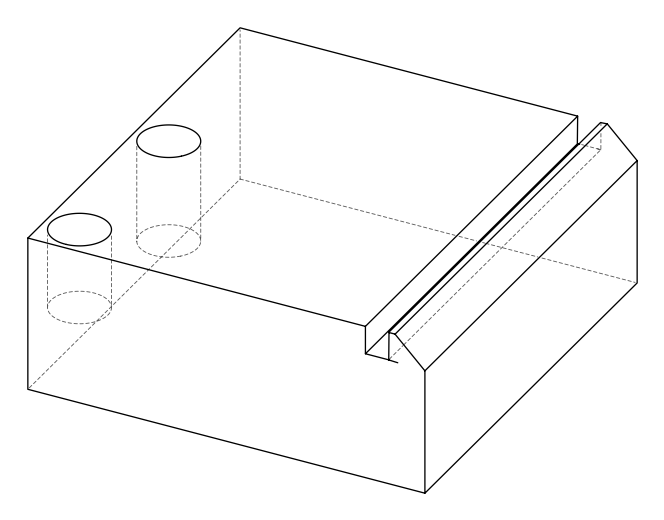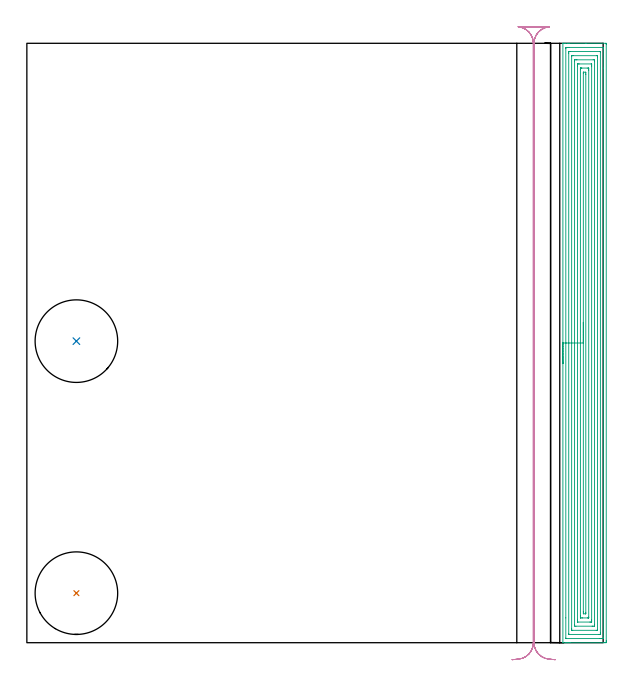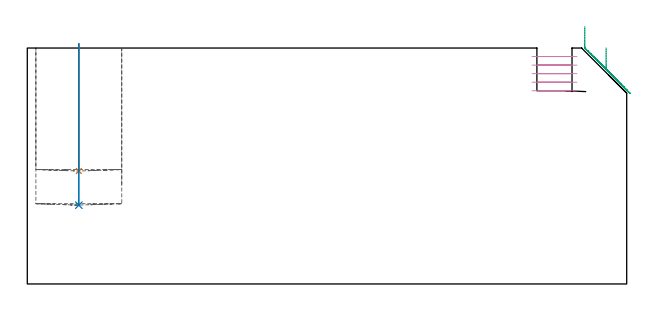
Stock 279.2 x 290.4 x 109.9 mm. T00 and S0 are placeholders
(PLAN: 4 operations, 2 tool changes, 26 min)
(1 INDEXABLE_INSERT_DRILL_BLIND_HOLE_FROM_SOLID | STEP1POCKET | NXT0302_035 | 0.24 min | 71393 mm3)
(2 INDEXABLE_INSERT_DRILL_BLIND_HOLE_FROM_SOLID_1 | STEP1POCKET_1 | NXT0302_035 | 0.3 min | 91367 mm3)
(3 AREA_MILL | FG_CHAMFER_SURFACE | UGT0205_001 | 18.87 min | 64032 mm3)
(4 MILL_RECTANGULAR_SLOT | SLOT_RECTANGULAR | UGT0201_010 | Follow Part, ap 4, ae 75% | 6.57 min | 94208 mm3)
(TOOL NXT0302_035 | Index. Insert Drill 40mm [880-D4000L40-05] | D40 PA176 FL200 Z2)
(TOOL UGT0205_001 | Chamfer Mill 20 x 3 x 45 deg. | D20 FL50 Z2)
(TOOL UGT0201_010 | End Mill 16 mm | D16 FL22 Z2)
(OP 1 INDEXABLE_INSERT_DRILL_BLIND_HOLE_FROM_SOLID)
G17 G21 G94 G90
T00 M6
G54
G17 G0 G90 X24. Y24. S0 M3
G43 Z119.9 H1
G94 G81 G98 Z52.6 F250. R111.9
G80
M5
M2
(OP 2 INDEXABLE_INSERT_DRILL_BLIND_HOLE_FROM_SOLID_1)
G17 G21 G94 G90
T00 M6
G54
G17 G0 G90 X24. Y146.1 S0 M3
G43 Z119.9 H1
G94 G81 G98 Z36.7 F250. R111.9
G80
M5
M2
(OP 3 AREA_MILL)
G17 G21 G94 G90
T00 M6
G54
G17 G0 G90 X259.7 Y135.2 S1061 M3
G43 Z119.9 H0
G94 G1 Y135.238 Z119.028 F250.
Y135.352 Z118.163
Y135.541 Z117.312
Y135.803 Z116.48
Y136.137 Z115.674
Y136.54 Z114.9
Y137.008 Z114.164
Y137.54 Z113.472
Y138.129 Z112.829
Y138.772 Z112.239
Y139.464 Z111.708
Y140.2 Z111.24
Y140.974 Z110.837
Y141.78 Z110.503
Y142.612 Z110.241
Y143.463 Z110.052
Y144.328 Z109.938
Y145.2 Z109.9
Y290.239
X259.702 Y290.39 Z109.888
X259.843 Y290.397 Z109.75
X259.99 Y290.4 Z109.609
X260.349 Z109.25
X260.981 Z108.614
X262.175 Z107.422
X262.737 Z106.857
X270.867 Z98.73
X280.297 Z89.3
X280.581 Y290.397 Z89.016
X280.692 Y290.39 Z88.906
X280.699 Y290.277 Z88.899
X280.7 Y289.793 Z88.9
Y1.09
X280.699 Y0.607 Z88.901
X280.696 Y0.201 Z88.902
X280.692 Y0.01 Z88.905
X280.297 Y0.005 Z89.3
X279.7 Y0. Z89.897
X263.334 Z106.261
X262.737 Z106.857
X262.175 Z107.422
X261.859 Z107.737
X261.297 Z108.299
X260.981 Z108.614
X259.99 Z109.609
X259.844 Y0.001 Z109.748
X259.779 Y0.003 Z109.813
X259.702 Y0.01 Z109.888
X259.7 Y0.161 Z109.9
Y145.2
X261.114 Z108.486
X261.115 Y287.872 Z108.485
X261.116 Y288.008 Z108.484
X261.121 Y288.377 Z108.479
X261.48 Y288.393 Z108.12
X261.859 Y288.397 Z107.741
X262.352 Y288.4 Z107.248
X262.737 Z106.863
X279.034 Z90.566
X279.212 Y288.398 Z90.388
X279.241 Y288.396 Z90.359
X279.27 Y288.39 Z90.33
X279.279 Y288.382 Z90.321
X279.28 Y288.36 Z90.32
X279.285 Y288.144 Z90.315
X279.286 Y278.377 Z90.314
X279.285 Y2.528 Z90.315
X279.284 Y2.392 Z90.316
X279.279 Y2.023 Z90.321
X278.92 Y2.007 Z90.68
X278.541 Y2.003 Z91.059
X278.048 Y2. Z91.552
X277.663 Z91.937
X261.366 Z108.234
X261.188 Y2.002 Z108.412
X261.159 Y2.004 Z108.441
X261.13 Y2.01 Z108.47
X261.121 Y2.018 Z108.479
X261.119 Y2.04 Z108.481
X261.115 Y2.256 Z108.485
X261.114 Y12.027 Z108.486
Y145.2
X262.528 Z107.072
X262.529 Y285.542 Z107.071
X262.531 Y286.223 Z107.069
X262.533 Y286.329 Z107.067
X262.535 Y286.378 Z107.065
X262.542 Y286.391 Z107.058
X262.567 Y286.396 Z107.033
X262.737 Y286.398 Z106.863
X263.441 Y286.4 Z106.159
X277.49 Y286.399 Z92.11
X277.663 Y286.395 Z91.937
X277.836 Y286.39 Z91.764
X277.865 Y286.38 Z91.735
X277.867 Y286.349 Z91.733
X277.87 Y286.294 Z91.73
X277.871 Y286.223 Z91.729
Y286.011
Y4.858
X277.869 Y4.177 Z91.731
X277.867 Y4.071 Z91.733
X277.865 Y4.022 Z91.735
X277.858 Y4.009 Z91.742
X277.833 Y4.004 Z91.767
X277.663 Y4.002 Z91.937
X276.959 Y4. Z92.641
X262.91 Y4.001 Z106.69
X262.737 Y4.005 Z106.863
X262.564 Y4.01 Z107.036
X262.535 Y4.02 Z107.065
X262.532 Y4.05 Z107.068
X262.53 Y4.106 Z107.07
X262.529 Y4.177 Z107.071
X262.528 Y4.389 Z107.072
Y145.2
X263.943 Z105.657
Y284.104
X263.945 Y284.291 Z105.655
X263.947 Y284.358 Z105.653
X263.949 Y284.388 Z105.651
X263.968 Y284.391 Z105.632
X264.073 Y284.395 Z105.527
X264.493 Y284.4 Z105.107
X264.53 Z105.07
X275.944 Z93.656
X276.327 Y284.393 Z93.273
X276.422 Y284.39 Z93.178
X276.451 Y284.379 Z93.149
X276.453 Y284.349 Z93.147
X276.455 Y284.27 Z93.145
X276.457 Y283.879 Z93.143
Y283.545
Y6.296
X276.455 Y6.109 Z93.145
X276.453 Y6.042 Z93.147
X276.451 Y6.011 Z93.149
X276.432 Y6.009 Z93.168
X276.327 Y6.005 Z93.273
X275.907 Y6. Z93.693
X275.87 Z93.73
X264.456 Z105.144
X264.073 Y6.007 Z105.527
X263.978 Y6.01 Z105.622
X263.949 Y6.021 Z105.651
X263.947 Y6.051 Z105.653
X263.945 Y6.13 Z105.655
X263.943 Y6.521 Z105.657
Y6.855
Y145.2
X265.357 Z104.243
Y281.774
X265.371 Y282.39 Z104.229
X265.623 Y282.397 Z103.977
X266.249 Y282.399 Z103.351
X266.498 Y282.4 Z103.102
X274.401 Y282.399 Z95.199
X275.029 Y282.39 Z94.571
X275.043 Y281.76 Z94.557
Y281.746
Y8.626
X275.029 Y8.01 Z94.571
X274.777 Y8.003 Z94.823
X274.151 Y8. Z95.449
X273.902 Z95.698
X265.999 Y8.001 Z103.601
X265.371 Y8.01 Z104.229
X265.357 Y8.64 Z104.243
Y8.654
Y145.2
X266.771 Z102.829
Y279.444
X266.773 Y279.975 Z102.827
X266.775 Y280.333 Z102.825
X266.778 Y280.38 Z102.822
X266.814 Y280.39 Z102.786
X266.918 Y280.395 Z102.682
X267.127 Y280.398 Z102.473
X267.587 Y280.4 Z102.013
X273.412 Y280.399 Z96.188
X273.524 Y280.395 Z96.076
X273.597 Y280.39 Z96.003
X273.622 Y280.378 Z95.978
X273.624 Y280.336 Z95.976
X273.627 Y279.975 Z95.973
X273.629 Y279.614 Z95.971
Y279.083
Y10.956
X273.627 Y10.425 Z95.973
X273.625 Y10.067 Z95.975
X273.622 Y10.02 Z95.978
X273.585 Y10.01 Z96.015
X273.482 Y10.005 Z96.118
X273.273 Y10.002 Z96.327
X272.813 Y10. Z96.787
X266.988 Y10.001 Z102.612
X266.876 Y10.005 Z102.724
X266.803 Y10.01 Z102.797
X266.778 Y10.022 Z102.822
X266.776 Y10.064 Z102.824
X266.773 Y10.425 Z102.827
X266.771 Y10.786 Z102.829
Y11.317
Y145.2
X268.185 Z101.415
X268.186 Y278.006 Z101.414
X268.187 Y278.19 Z101.413
X268.19 Y278.366 Z101.41
X268.191 Y278.381 Z101.409
X268.223 Y278.39 Z101.377
X268.332 Y278.395 Z101.268
X268.47 Y278.398 Z101.13
X268.677 Y278.4 Z100.923
X268.883 Z100.717
X271.517 Z98.083
X272.192 Y278.397 Z97.408
X272.201 Y278.39 Z97.399
X272.208 Y278.38 Z97.392
X272.21 Y278.19 Z97.39
X272.214 Y277.481 Z97.386
X272.215 Y277.297 Z97.385
X272.214 Y12.394 Z97.386
X272.213 Y12.21 Z97.387
X272.21 Y12.034 Z97.39
X272.209 Y12.019 Z97.391
X272.177 Y12.01 Z97.423
X272.068 Y12.005 Z97.532
X271.93 Y12.002 Z97.67
X271.723 Y12. Z97.877
X269.089 Z100.511
X268.883 Z100.717
X268.208 Y12.003 Z101.392
X268.199 Y12.01 Z101.401
X268.192 Y12.019 Z101.408
X268.19 Y12.21 Z101.41
X268.186 Y12.919 Z101.414
X268.185 Y13.102 Z101.415
Y145.2
X269.599 Z100.001
X269.6 Y275.841 Z100.
X269.603 Y276.169 Z99.997
X269.606 Y276.379 Z99.994
X269.653 Y276.39 Z99.947
X269.761 Y276.4 Z99.839
X269.766 Z99.834
X270.639 Y276.399 Z98.961
X270.645 Z98.955
X270.793 Y276.321 Z98.807
X270.796 Y276.245 Z98.804
X270.8 Y275.512 Z98.8
Y275.348
Y14.559
X270.797 Y14.231 Z98.803
X270.794 Y14.02 Z98.806
X270.747 Y14.01 Z98.853
X270.639 Y14. Z98.961
X270.634 Z98.966
X269.761 Y14.001 Z99.839
X269.755 Z99.845
X269.606 Y14.079 Z99.994
X269.604 Y14.155 Z99.996
X269.6 Y14.888 Z100.
Y15.052
X269.599 Y145.2 Z100.001
Y146.072 Z100.039
Y146.936 Z100.152
Y147.788 Z100.341
Y148.62 Z100.604
Y149.426 Z100.937
Y150.2 Z101.34
Y150.936 Z101.809
Y151.628 Z102.34
Y152.271 Z102.929
Y152.86 Z103.573
Y153.391 Z104.265
Y153.86 Z105.001
Y154.263 Z105.774
Y154.597 Z106.58
Y154.859 Z107.412
Y155.048 Z108.264
Y155.162 Z109.129
Y155.2 Z110.001
G0 Z119.9
M5
M2
(OP 4 MILL_RECTANGULAR_SLOT)
G17 G21 G94 G90
T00 M6
G54
G17 G0 G90 X255.997 Y-8.23 S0 M3
G43 Z119.9 H0
Z105.92
G94 G1 X253.008 Y-7.97 F250.
G2 X245.7 Y0. R8. F500.
G1 Y290.4
G2 X253.008 Y298.37 R8.
G1 Y298.4
X238.092
Y298.37
G2 X245.4 Y290.4 R8.
G1 Y0.
G2 X238.092 Y-7.97 R8.
G1 X235.103 Y-8.23 F250.
G0 X255.997 Z101.94
G1 X253.008 Y-7.97
G2 X245.7 Y0. R8. F500.
G1 Y290.4
G2 X253.008 Y298.37 R8.
G1 Y298.4
X238.092
Y298.37
G2 X245.4 Y290.4 R8.
G1 Y0.
G2 X238.092 Y-7.97 R8.
G1 X235.103 Y-8.23 F250.
G0 X255.997 Z97.96
G1 X253.008 Y-7.97
G2 X245.7 Y0. R8. F500.
G1 Y290.4
G2 X253.008 Y298.37 R8.
G1 Y298.4
X238.092
Y298.37
G2 X245.4 Y290.4 R8.
G1 Y0.
G2 X238.092 Y-7.97 R8.
G1 X235.103 Y-8.23 F250.
G0 X255.997 Z93.98
G1 X253.008 Y-7.97
G2 X245.7 Y0. R8. F500.
G1 Y290.4
G2 X253.008 Y298.37 R8.
G1 Y298.4
X238.092
Y298.37
G2 X245.4 Y290.4 R8.
G1 Y0.
G2 X238.092 Y-7.97 R8.
G1 X235.103 Y-8.23 F250.
G0 X255.997 Z90.
G1 X253.008 Y-7.97
G2 X245.7 Y0. R8. F500.
G1 Y290.4
G2 X253.008 Y298.37 R8.
G1 Y298.4
X238.092
Y298.37
G2 X245.4 Y290.4 R8.
G1 Y0.
G2 X238.092 Y-7.97 R8.
G1 X235.103 Y-8.23 F250.
G0 Z119.9
M5
M2
